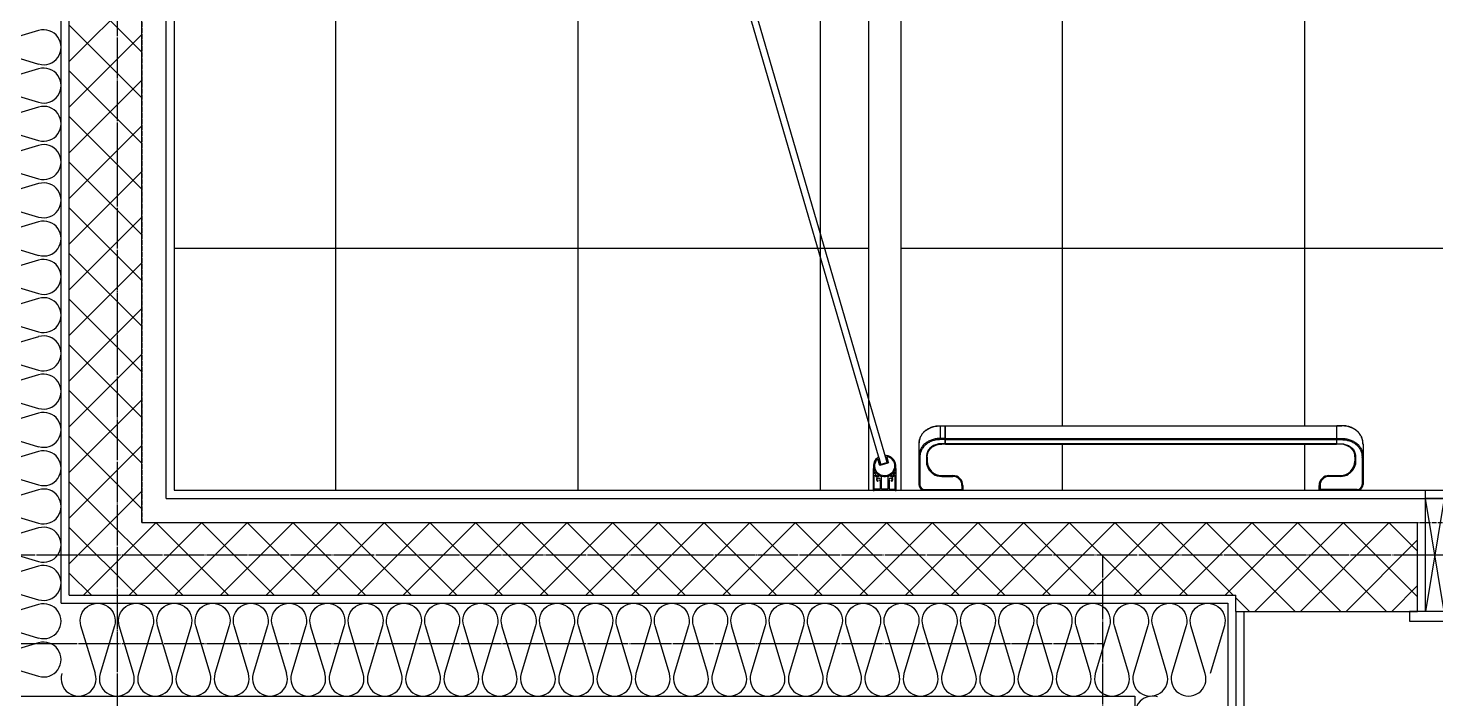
# Model space of a CAD drawing. Header units: millimetres. Extents: x 18456 to 179493, y -203649 to 469211.
# Drawn here: x 142309 to 144052, y -117264 to -116433 of the extents above; entities that cross this region are included whole.
import ezdxf

# ---------------------------------------------------------------- set-up
doc = ezdxf.new("R2010")
doc.units = ezdxf.units.MM
for name, pattern in [('X-평면도(기본형)$0$CEN', [52.5, 50, -1, 0.5, -1]), ('X-평면도(기본형)$0$CENN', [6.3, 4, -1, 0.3, -1]), ('X-평면도(기본형)$0$HID2', [7.5, 6, -1.5])]:
    doc.linetypes.add(name, pattern=pattern)
for name, color, linetype, true_color in [('X-평면도(기본형)$0$40HAT', 9, 'Continuous', 0x808080), ('X-평면도(기본형)$0$4GYP', 4, 'Continuous', 0x00ffff), ('X-평면도(기본형)$0$CEN', 1, 'X-평면도(기본형)$0$CEN', 0xff0000), ('X-평면도(기본형)$0$DOOR', 4, 'Continuous', 0x00ffff), ('X-평면도(기본형)$0$FIN', 9, 'Continuous', 0x808080), ('X-평면도(기본형)$0$FUR', 6, 'Continuous', 0xff00ff), ('X-평면도(기본형)$0$INS', 9, 'Continuous', 0x808080), ('X-평면도(기본형)$0$INSUL', 9, 'Continuous', 0x808080), ('X-평면도(기본형)$0$MC', 7, 'Continuous', 0x7f7fff), ('X-평면도(기본형)$0$TIL', 5, 'Continuous', 0x0000ff), ('X-평면도(기본형)$0$UIS', 7, 'X-평면도(기본형)$0$HID2', 0x000000), ('X-평면도(기본형)$0$W2', 3, 'Continuous', 0x00ff00)]:
    doc.layers.add(name, color=color, linetype=linetype, true_color=true_color)

# ---------------------------------------------------------------- blocks, each defined once
blk = doc.blocks.new('X-평면도(기본형)$0$wd160750')
at = {"layer": 'X-평면도(기본형)$0$DOOR', "color": 1, "true_color": 0xff0000}
for p, q in [((23, 0), (0, 140)), ((23, 140), (0, 0)), ((727, 0), (750, 140)), ((727, 140), (750, 0))]:
    blk.add_line(p, q, dxfattribs=at)
at = {"layer": 'X-평면도(기본형)$0$DOOR', "color": 6, "true_color": 0xff00ff}
blk.add_lwpolyline([(30, 150), (70, 150), (70, 840), (30, 840)], close=True, dxfattribs=at)
at = {"layer": 'X-평면도(기본형)$0$DOOR'}
for points in [[(0, 140), (0, 150), (30, 150), (30, 95), (25, 95), (25, 140)], [(0, 0), (0, 140), (23, 140), (23, 0)], [(750, 140), (750, 150), (720, 150), (720, 95), (725, 95), (725, 140)], [(750, 0), (750, 140), (727, 140), (727, 0)], [(40, 110), (30, 110), (30, 90), (25, 90), (25, 0), (30, 0), (30, 10), (40, 10)], [(710, 110), (720, 110), (720, 90), (725, 90), (725, 0), (720, 0), (720, 10), (710, 10)], [(-20, 0), (40, 0), (40, -12), (-20, -12)], [(710, 0), (770, 0), (770, -12), (710, -12)]]:
    blk.add_lwpolyline(points, close=True, dxfattribs=at)
at = {"layer": 'X-평면도(기본형)$0$DOOR', "color": 8, "true_color": 0x808080}
blk.add_lwpolyline([(30, 150), (720, 150), (720, 110), (30, 110)], close=True, dxfattribs=at)
at = {"layer": 'X-평면도(기본형)$0$DOOR', "color": 1, "linetype": 'X-평면도(기본형)$0$CENN', "true_color": 0xff0000}
blk.add_arc((30, 150), 690, 0, 86.6766, dxfattribs=at)
blk = doc.blocks.new('X-평면도(기본형)$0$A$C019C01BD')
at = {"layer": 'X-평면도(기본형)$0$FUR', "color": 4, "ltscale": 3, "true_color": 0x00ffff}
blk.add_line((483.1, 1200.3), (483.1, 0.3), dxfattribs=at)
at = {"layer": 'X-평면도(기본형)$0$FUR', "color": 5, "ltscale": 3, "true_color": 0x0000ff}
blk.add_line((523.1, 1200.3), (523.1, 0.3), dxfattribs=at)
at = {"layer": 'X-평면도(기본형)$0$FUR', "color": 8, "true_color": 0x808080}
for p, q in [((498.4, 32.7), (332.9, 600.2)), ((506.1, 34.8), (340.6, 602.3)), ((494.7, 38.6), (496.4, 32.2)), ((495, 41.2), (495, 41.2)), ((495.6, 41), (496.4, 39.6)), ((496.4, 39.6), (496.1, 39.5)), ((496.1, 39.5), (496.6, 37.6)), ((496.6, 37.6), (497.4, 35.8)), ((497.4, 35.8), (496.9, 35.6)), ((496.9, 35.6), (497.6, 33)), ((504.3, 41.8), (504.4, 43.3)), ((504.7, 41.8), (504.3, 41.8)), ((505.2, 39.9), (504.7, 41.8)), ((504.8, 43.8), (504.8, 43.8)), ((505.4, 37.9), (505.2, 39.9)), ((506, 38), (505.4, 37.9)), ((506.6, 35.5), (506, 38)), ((508, 35.3), (506.3, 41.7)), ((488.9, 26.6), (488.9, 0)), ((489.7, 27.1), (489.4, 27.1)), ((489.7, 22.1), (490.7, 23)), ((490.2, 18.6), (490.8, 18.6)), ((490.2, 1.6), (490.2, 18.6)), ((495.7, 17.9), (494.8, 17)), ((497.5, 31.6), (507.4, 34.2)), ((498.2, 32.7), (506.3, 34.8)), ((498.4, 32.7), (506.1, 34.8)), ((499, 1.6), (499, 17.5)), ((507.2, 17.5), (507.2, 1.6)), ((511.4, 17), (510.5, 17.9)), ((516, 18.6), (515.4, 18.6)), ((515.6, 23), (516.5, 22.1)), ((516, 1.6), (516, 18.6)), ((516.8, 27.1), (516.6, 27.1)), ((517.3, 0), (517.3, 26.6)), ((497.7, 1.6), (490.2, 1.6)), ((490.2, 0), (490.2, 0.3)), ((490.2, 0.3), (516, 0.3)), ((497.7, 11.3), (497.7, 1.6)), ((507.2, 1.6), (499, 1.6)), ((508.5, 11.3), (508.5, 1.6)), ((508.5, 1.6), (516, 1.6)), ((516, 0.3), (516, 0)), ((488.9, 0), (490.2, 0)), ((516, 0), (517.3, 0))]:
    blk.add_line(p, q, dxfattribs=at)
at = {"layer": 'X-평면도(기본형)$0$FUR', "color": 8, "true_color": 0x808080, "extrusion": (0, 0, -1)}
for centre, radius, start, end in [((-503.1, 30.4), 13.5, 97.1916, 52.8084), ((-503.1, 30.4), 12.2, 107.0509, 42.9491), ((-494.4, 38.5), 0.3, 42.9491, 165), ((-495.2, 40.7), 0.5, 75, 148.1694), ((-504.9, 43.3), 0.5, 1.8306, 75), ((-506.6, 41.8), 0.3, 345, 107.0509)]:
    blk.add_arc(centre, radius, start, end, dxfattribs=at)
at = {"layer": 'X-평면도(기본형)$0$FUR', "color": 8, "true_color": 0x808080}
for centre, radius, start, end in [((506.2, 35.3), 0.5, 285, 15), ((507.2, 35.1), 0.9, 285, 15), ((489.4, 26.6), 0.5, 90, 180), ((489.7, 26.6), 0.5, 15.7918, 90), ((503.1, 30.4), 15.7, 211.7785, 238.2215), ((503.1, 30.4), 13.5, 195.7918, 215.5028), ((503.1, 30.4), 14.5, 210.6245, 215.5028), ((503.1, 30.4), 17, 223.874, 236.1081), ((491.7, 22.3), 0.5, 215.5028, 35.5028), ((495, 19), 0.5, 54.4972, 234.4972), ((503.1, 30.4), 14.5, 234.4972, 239.3755), ((503.1, 30.4), 13.5, 234.4972, 252.3198), ((497.3, 32.4), 0.9, 195, 285), ((498, 33.1), 0.5, 195, 285), ((503.1, 30.4), 13.5, 287.6802, 305.5028), ((503.1, 30.4), 14.5, 300.6245, 305.5028), ((511.3, 19), 0.5, 305.5028, 125.5028), ((503.1, 30.4), 15.7, 301.7785, 328.2215), ((503.1, 30.4), 17, 303.8919, 316.126), ((514.5, 22.3), 0.5, 144.4972, 324.4972), ((503.1, 30.4), 13.5, 324.4972, 344.2082), ((503.1, 30.4), 14.5, 324.4972, 329.3755), ((516.6, 26.6), 0.5, 90, 164.2082), ((516.8, 26.6), 0.5, 0, 90), ((496, 13.6), 3, 139.9906, 223.9429), ((493.3, 15.8), 0.5, 319.9906, 56.1081), ((494.3, 12), 0.65, 223.9429, 43.9429), ((496, 13.6), 1.7, 316.0571, 223.9429), ((497.7, 12), 0.65, 136.0571, 270.6985), ((510.2, 13.6), 1.7, 316.0571, 223.9429), ((508.5, 12), 0.65, 269.3015, 43.9429), ((511.9, 12), 0.65, 136.0571, 316.0571), ((512.9, 15.8), 0.5, 123.8919, 220.0094), ((510.2, 13.6), 3, 316.0571, 40.0094)]:
    blk.add_arc(centre, radius, start, end, dxfattribs=at)
blk = doc.blocks.new('X-평면도(기본형)$0$KH-530S-1 TOP')
at = {"layer": 'X-평면도(기본형)$0$FUR', "linetype": 'Continuous'}
for p, q in [((830447.8, -150945.6), (830447.8, -150895.5)), ((830449, -150895.5), (830447.8, -150895.5)), ((830449, -150929.2), (830449, -150895.5)), ((830455, -150889.5), (830455, -150888.4)), ((830455, -150888.4), (830502.1, -150888.4)), ((830455, -150889.5), (830501, -150889.5)), ((830501, -150894.5), (830501, -150889.5)), ((830502.1, -150894.5), (830501, -150894.5)), ((830502.1, -150888.4), (830502.1, -150894.5)), ((830990.7, -150888.4), (830943.5, -150888.4)), ((830943.5, -150894.5), (830943.5, -150888.4)), ((830943.5, -150894.5), (830944.7, -150894.5)), ((830990.7, -150889.5), (830944.7, -150889.5)), ((830944.7, -150894.5), (830944.7, -150889.5)), ((830990.7, -150889.5), (830990.7, -150888.4)), ((830996.7, -150895.5), (830997.8, -150895.5)), ((830996.7, -150929.2), (830996.7, -150895.5)), ((830997.8, -150945.6), (830997.8, -150895.5)), ((830466.3, -150909.6), (830465.7, -150908.6)), ((830476, -150906.7), (830476, -150905.5)), ((830476, -150905.5), (830490, -150905.5)), ((830490, -150906.7), (830476, -150906.7)), ((830490, -150906.7), (830490, -150905.5)), ((830969.7, -150905.5), (830955.7, -150905.5)), ((830955.7, -150906.7), (830955.7, -150905.5)), ((830969.7, -150906.7), (830955.7, -150906.7)), ((830969.7, -150906.7), (830969.7, -150905.5)), ((830979.4, -150909.6), (830980, -150908.6)), ((830457, -150929.2), (830457, -150924.3)), ((830458.1, -150929.6), (830458.1, -150924.5)), ((830987.5, -150929.6), (830987.5, -150924.5)), ((830988.7, -150929.2), (830988.7, -150924.3)), ((830448.2, -150949.4), (830448.2, -150949.4)), ((830476, -150945.6), (830476, -150946.1)), ((830476, -150945.6), (830480.1, -150945.6)), ((830480.1, -150946.1), (830476, -150946.1)), ((830480.1, -150945.6), (830480.1, -150968.4)), ((830480.1, -150947.4), (830480.6, -150947.4)), ((830480.6, -150968.3), (830480.6, -150945.7)), ((830965, -150945.7), (830480.6, -150945.7)), ((830965, -150946.2), (830480.6, -150946.2)), ((830965, -150945.7), (830965, -150968.3)), ((830965.5, -150947.4), (830965, -150947.4)), ((830965.5, -150945.6), (830969.7, -150945.6)), ((830965.5, -150945.6), (830965.5, -150968.4)), ((830965.5, -150946.1), (830969.7, -150946.1)), ((830969.7, -150945.6), (830969.7, -150946.1)), ((830997.5, -150949.4), (830997.5, -150949.4)), ((830455.2, -150961.8), (830455.9, -150962.4)), ((830480.1, -150951.1), (830474, -150951.1)), ((830480.1, -150952.7), (830474, -150952.7)), ((830480.1, -150951.6), (830480.6, -150951.6)), ((830480.1, -150966.6), (830480.6, -150966.6)), ((830965, -150951.1), (830480.6, -150951.1)), ((830965, -150952.5), (830480.6, -150952.5)), ((830965.5, -150951.6), (830965, -150951.6)), ((830965.5, -150966.6), (830965, -150966.6)), ((830965.5, -150951.1), (830971.7, -150951.1)), ((830965.5, -150952.7), (830971.7, -150952.7)), ((830971.7, -150968.4), (830971.7, -150951.1)), ((830474, -150968.2), (830480.1, -150968.2)), ((830480.1, -150968.4), (830474, -150968.4)), ((830965, -150968.1), (830480.6, -150968.1)), ((830965, -150968.3), (830480.6, -150968.3)), ((830971.7, -150968.2), (830965.5, -150968.2)), ((830971.7, -150968.4), (830965.5, -150968.4))]:
    blk.add_line(p, q, dxfattribs=at)
for points in [[(830470.2, -150944.8), (830469.5, -150944.6), (830468.7, -150944.3), (830467.8, -150943.9), (830467, -150943.5), (830466.2, -150943.1), (830465.4, -150942.7), (830464.6, -150942.2), (830463.9, -150941.6), (830463.3, -150941.1), (830462.6, -150940.5), (830462, -150939.9), (830461.5, -150939.2), (830460.9, -150938.5), (830460.4, -150937.8), (830460, -150937.1), (830459.6, -150936.3), (830459.3, -150935.5), (830459, -150934.7), (830458.7, -150933.8), (830458.5, -150933), (830458.3, -150932.1), (830458.2, -150931.2), (830458.2, -150930.3), (830458.1, -150929.6)], [(830987.5, -150929.6), (830987.5, -150930.3), (830987.5, -150931.2), (830987.4, -150932.1), (830987.2, -150933), (830987, -150933.8), (830986.7, -150934.7), (830986.4, -150935.5), (830986.1, -150936.3), (830985.7, -150937.1), (830985.3, -150937.8), (830984.8, -150938.5), (830984.2, -150939.2), (830983.7, -150939.9), (830983.1, -150940.5), (830982.4, -150941.1), (830981.8, -150941.6), (830981.1, -150942.2), (830980.3, -150942.7), (830979.5, -150943.1), (830978.7, -150943.5), (830977.9, -150943.9), (830977, -150944.3), (830976.2, -150944.6), (830975.5, -150944.8)], [(830447.8, -150945.6), (830447.9, -150946.5), (830447.9, -150947.6), (830448.1, -150948.7), (830448.2, -150949.8), (830448.5, -150950.8), (830448.8, -150951.9), (830449.1, -150952.9), (830449.5, -150953.9), (830449.9, -150954.9), (830450.4, -150955.8), (830451, -150956.8), (830451.6, -150957.7), (830452.2, -150958.6), (830452.9, -150959.4), (830453.6, -150960.2), (830454.4, -150961), (830455.2, -150961.8)], [(830989.8, -150962.4), (830990.5, -150961.8), (830991.3, -150961), (830992.1, -150960.2), (830992.8, -150959.4), (830993.5, -150958.6), (830994.1, -150957.7), (830994.7, -150956.8), (830995.3, -150955.9), (830995.8, -150954.9), (830996.2, -150953.9), (830996.6, -150952.9), (830996.9, -150951.9), (830997.2, -150950.8), (830997.5, -150949.8), (830997.6, -150948.7), (830997.8, -150947.6), (830997.8, -150946.5), (830997.8, -150945.6)]]:
    blk.add_lwpolyline(points, dxfattribs=at)
for centre, radius, start, end in [((830455, -150895.5), 7.15, 90, 180), ((830455, -150895.5), 6, 90, 180), ((830490, -150894.5), 12.2, 270, 0), ((830490, -150894.5), 11, 270, 0), ((830955.7, -150894.5), 12.2, 180, 270), ((830955.7, -150894.5), 11, 180, 270), ((830990.7, -150895.5), 7.15, 0, 90), ((830990.7, -150895.5), 6, 0, 90), ((830476, -150924.5), 17.9, 90, 180), ((830476, -150924.5), 19, 90, 122.8983), ((830969.7, -150924.5), 19, 57.1017, 90), ((830969.7, -150924.5), 17.9, 0, 90), ((830470.4, -150945.6), 22.5, 179.9974, 182.9154), ((830470.1, -150945.6), 22.3, 182.919, 183.9707), ((830469.9, -150945.6), 22, 183.9685, 186.2364), ((830469.6, -150945.6), 21.8, 186.239, 187.046), ((830469.4, -150945.6), 21.5, 187.0414, 189.9541), ((830976.3, -150945.6), 21.5, 350.0464, 352.9594), ((830975.8, -150945.6), 22, 353.7647, 356.0327), ((830976.1, -150945.6), 21.8, 352.9547, 353.7621), ((830975.3, -150945.6), 22.5, 357.0855, 0.0026), ((830975.6, -150945.6), 22.3, 356.0305, 357.0819), ((830471.3, -150942.9), 24.7, 231.3106, 231.75), ((830974.4, -150942.9), 24.7, 308.25, 308.6894)]:
    blk.add_arc(centre, radius, start, end, dxfattribs=at)
for points, knots in [([(830501, -150889.5), (830501.1, -150889.5), (830501.2, -150889.4), (830501.4, -150889.2), (830501.6, -150889), (830501.7, -150888.8), (830501.9, -150888.7), (830502, -150888.6), (830502, -150888.5), (830502.1, -150888.5), (830502.1, -150888.4), (830502.1, -150888.4), (830502.1, -150888.4), (830502.1, -150888.4)], [0, 0, 0, 0, 0.273421, 0.542841, 0.803517, 1.049277, 1.270838, 1.36857, 1.454933, 1.526701, 1.580117, 1.613258, 1.626429, 1.626429, 1.626429, 1.626429]), ([(830944.7, -150889.5), (830944.6, -150889.5), (830944.5, -150889.4), (830944.3, -150889.2), (830944.1, -150889), (830944, -150888.8), (830943.8, -150888.7), (830943.7, -150888.6), (830943.7, -150888.5), (830943.6, -150888.5), (830943.6, -150888.4), (830943.6, -150888.4), (830943.6, -150888.4), (830943.5, -150888.4)], [0, 0, 0, 0, 0.273421, 0.542841, 0.803517, 1.049277, 1.270838, 1.36857, 1.454933, 1.526701, 1.580117, 1.613258, 1.626429, 1.626429, 1.626429, 1.626429]), ([(830457, -150924.3), (830457, -150922.7), (830457.4, -150919.6), (830459.1, -150915.3), (830461.9, -150911.5), (830464.4, -150909.4), (830465.7, -150908.6)], [0, 0, 0, 0, 4.601942, 9.262095, 13.951856, 18.650133, 18.650133, 18.650133, 18.650133]), ([(830988.7, -150924.3), (830988.7, -150922.7), (830988.3, -150919.6), (830986.6, -150915.3), (830983.8, -150911.5), (830981.3, -150909.4), (830980, -150908.6)], [0, 0, 0, 0, 4.601942, 9.262095, 13.951856, 18.650133, 18.650133, 18.650133, 18.650133]), ([(830449, -150929.2), (830448.9, -150929.2), (830448.6, -150929.2), (830448.4, -150929.3), (830448.2, -150929.3), (830448.1, -150929.4), (830447.9, -150929.4), (830447.8, -150929.5), (830447.8, -150929.6)], [0, 0, 0, 0, 0.440988, 0.642531, 0.822402, 0.975483, 1.098602, 1.261762, 1.261762, 1.261762, 1.261762]), ([(830455.9, -150946.6), (830454.6, -150945.6), (830452.3, -150943.3), (830449.7, -150939.1), (830448.2, -150934.5), (830447.8, -150931.2), (830447.8, -150929.6)], [0, 0, 0, 0, 4.838628, 9.636886, 14.480568, 19.431019, 19.431019, 19.431019, 19.431019]), ([(830456.7, -150945.2), (830455.5, -150944.3), (830453.3, -150942.2), (830450.8, -150938.3), (830449.3, -150933.9), (830449, -150930.8), (830449, -150929.2)], [0, 0, 0, 0, 4.573855, 9.111983, 13.696208, 18.384347, 18.384347, 18.384347, 18.384347]), ([(830458.1, -150924.5), (830458.1, -150924.5), (830458.1, -150924.4), (830457.9, -150924.4), (830457.8, -150924.4), (830457.6, -150924.3), (830457.4, -150924.3), (830457.1, -150924.3), (830457, -150924.3)], [0, 0, 0, 0, 0.136541, 0.252864, 0.401806, 0.579319, 0.779705, 1.220335, 1.220335, 1.220335, 1.220335]), ([(830469.9, -150945.2), (830468.1, -150944.7), (830465.4, -150943.6), (830462.4, -150941.4), (830460.5, -150939.4), (830458.9, -150937.2), (830457.8, -150934.7), (830457.1, -150932), (830457, -150930.1), (830457, -150929.2)], [0, 0, 0, 0, 5.697319, 8.478851, 11.221022, 13.942253, 16.664795, 19.408929, 22.189651, 22.189651, 22.189651, 22.189651]), ([(830458.1, -150929.4), (830458, -150929.4), (830457.9, -150929.3), (830457.5, -150929.2), (830457.2, -150929.2), (830457, -150929.2)], [0, 0, 0, 0, 0.191673, 0.458247, 1.137682, 1.137682, 1.137682, 1.137682]), ([(830458.1, -150929.6), (830458.1, -150929.5), (830458.1, -150929.5), (830458.1, -150929.5), (830458.1, -150929.4)], [0, 0, 0, 0, 0.0283776, 0.1267171, 0.1267171, 0.1267171, 0.1267171]), ([(830975.8, -150945.2), (830977.6, -150944.7), (830980.3, -150943.6), (830983.3, -150941.4), (830985.2, -150939.4), (830986.8, -150937.2), (830987.9, -150934.7), (830988.6, -150932), (830988.7, -150930.1), (830988.7, -150929.2)], [0, 0, 0, 0, 5.697319, 8.478851, 11.221022, 13.942253, 16.664795, 19.408929, 22.189651, 22.189651, 22.189651, 22.189651]), ([(830987.5, -150924.5), (830987.5, -150924.5), (830987.6, -150924.4), (830987.8, -150924.4), (830987.9, -150924.4), (830988.1, -150924.3), (830988.3, -150924.3), (830988.6, -150924.3), (830988.7, -150924.3)], [0, 0, 0, 0, 0.136541, 0.252864, 0.401806, 0.579319, 0.779705, 1.220335, 1.220335, 1.220335, 1.220335]), ([(830987.5, -150929.6), (830987.5, -150929.5), (830987.6, -150929.5), (830987.6, -150929.5), (830987.6, -150929.4)], [0, 0, 0, 0, 0.0283776, 0.1267171, 0.1267171, 0.1267171, 0.1267171]), ([(830987.6, -150929.4), (830987.7, -150929.4), (830987.8, -150929.3), (830988.2, -150929.2), (830988.5, -150929.2), (830988.7, -150929.2)], [0, 0, 0, 0, 0.191673, 0.458247, 1.137682, 1.137682, 1.137682, 1.137682]), ([(830989, -150945.2), (830990.2, -150944.3), (830992.4, -150942.2), (830994.9, -150938.3), (830996.4, -150933.9), (830996.7, -150930.8), (830996.7, -150929.2)], [0, 0, 0, 0, 4.573855, 9.111983, 13.696208, 18.384347, 18.384347, 18.384347, 18.384347]), ([(830989.8, -150946.6), (830991.1, -150945.6), (830993.4, -150943.3), (830996, -150939.1), (830997.5, -150934.5), (830997.8, -150931.2), (830997.8, -150929.6)], [0, 0, 0, 0, 4.838628, 9.636886, 14.480568, 19.431019, 19.431019, 19.431019, 19.431019]), ([(830996.7, -150929.2), (830996.8, -150929.2), (830997.1, -150929.2), (830997.3, -150929.3), (830997.5, -150929.3), (830997.6, -150929.4), (830997.8, -150929.4), (830997.8, -150929.5), (830997.8, -150929.6)], [0, 0, 0, 0, 0.440988, 0.642531, 0.822402, 0.975483, 1.098602, 1.261762, 1.261762, 1.261762, 1.261762]), ([(830448.2, -150949.4), (830448.4, -150950.7), (830449.1, -150953.1), (830450.7, -150956.5), (830453, -150959.6), (830454.9, -150961.4), (830455.9, -150962.2)], [0, 0, 0, 0, 3.782075, 7.546649, 11.332033, 15.175038, 15.175038, 15.175038, 15.175038]), ([(830456.7, -150945.2), (830456.5, -150945.3), (830456.3, -150945.6), (830456.1, -150945.9), (830455.9, -150946.2), (830455.9, -150946.5), (830455.9, -150946.6)], [0, 0, 0, 0, 0.43664, 0.881561, 1.278008, 1.58144, 1.58144, 1.58144, 1.58144]), ([(830474, -150952.7), (830472.3, -150952.7), (830469, -150952.4), (830464.2, -150951.2), (830459.8, -150949.3), (830457.1, -150947.6), (830455.9, -150946.6)], [0, 0, 0, 0, 4.999589, 9.943207, 14.781928, 19.479328, 19.479328, 19.479328, 19.479328]), ([(830474, -150951.1), (830472.4, -150951.1), (830469.2, -150950.8), (830464.6, -150949.7), (830460.4, -150947.9), (830457.8, -150946.2), (830456.7, -150945.2)], [0, 0, 0, 0, 4.77972, 9.505934, 14.131864, 18.622684, 18.622684, 18.622684, 18.622684]), ([(830470.2, -150944.8), (830470.2, -150944.8), (830470.2, -150944.8), (830470.1, -150944.8), (830470.1, -150944.9), (830470, -150945.1), (830469.9, -150945.2), (830469.9, -150945.2)], [0, 0, 0, 0, 0.0624954, 0.1133584, 0.1790971, 0.3537054, 0.5781731, 0.5781731, 0.5781731, 0.5781731]), ([(830476, -150946.1), (830475.5, -150946.1), (830473.4, -150946), (830471.4, -150945.7), (830469.9, -150945.2)], [0, 0, 0, 0, 1.54704, 6.149964, 6.149964, 6.149964, 6.149964]), ([(830470.2, -150944.8), (830470.7, -150944.9), (830472.6, -150945.4), (830474.5, -150945.6), (830476, -150945.6)], [0, 0, 0, 0, 1.449088, 5.835684, 5.835684, 5.835684, 5.835684]), ([(830975.5, -150944.8), (830975, -150944.9), (830973.1, -150945.4), (830971.2, -150945.6), (830969.7, -150945.6)], [0, 0, 0, 0, 1.449088, 5.835684, 5.835684, 5.835684, 5.835684]), ([(830969.7, -150946.1), (830970.2, -150946.1), (830972.3, -150946), (830974.3, -150945.7), (830975.8, -150945.2)], [0, 0, 0, 0, 1.54704, 6.149964, 6.149964, 6.149964, 6.149964]), ([(830971.7, -150951.1), (830973.3, -150951.1), (830976.5, -150950.8), (830981.1, -150949.7), (830985.3, -150947.9), (830987.9, -150946.2), (830989, -150945.2)], [0, 0, 0, 0, 4.77972, 9.505934, 14.131864, 18.622684, 18.622684, 18.622684, 18.622684]), ([(830971.7, -150952.7), (830973.4, -150952.7), (830976.7, -150952.4), (830981.5, -150951.2), (830985.9, -150949.3), (830988.6, -150947.6), (830989.8, -150946.6)], [0, 0, 0, 0, 4.999589, 9.943207, 14.781928, 19.479328, 19.479328, 19.479328, 19.479328]), ([(830975.5, -150944.8), (830975.5, -150944.8), (830975.5, -150944.8), (830975.6, -150944.8), (830975.6, -150944.9), (830975.7, -150945.1), (830975.8, -150945.2), (830975.8, -150945.2)], [0, 0, 0, 0, 0.0624955, 0.1133584, 0.1790972, 0.3537054, 0.578173, 0.578173, 0.578173, 0.578173]), ([(830989, -150945.2), (830989.2, -150945.3), (830989.4, -150945.6), (830989.6, -150945.9), (830989.8, -150946.2), (830989.8, -150946.5), (830989.8, -150946.6)], [0, 0, 0, 0, 0.43664, 0.881561, 1.278008, 1.58144, 1.58144, 1.58144, 1.58144]), ([(830997.5, -150949.4), (830997.3, -150950.7), (830996.6, -150953.1), (830995, -150956.5), (830992.7, -150959.6), (830990.8, -150961.4), (830989.8, -150962.2)], [0, 0, 0, 0, 3.782076, 7.546651, 11.332035, 15.175041, 15.175041, 15.175041, 15.175041]), ([(830455.9, -150962.4), (830455.9, -150962.4), (830455.9, -150962.3), (830455.9, -150962.2), (830455.9, -150962.2)], [0, 0, 0, 0, 0.0503004, 0.2288824, 0.2288824, 0.2288824, 0.2288824]), ([(830455.9, -150962.4), (830457.2, -150963.3), (830459.8, -150965.1), (830464.3, -150967), (830469, -150968.2), (830472.3, -150968.4), (830474, -150968.4)], [0, 0, 0, 0, 4.692054, 9.512763, 14.429729, 19.39831, 19.39831, 19.39831, 19.39831]), ([(830456, -150962.3), (830457.2, -150963.2), (830459.9, -150965), (830464.3, -150966.8), (830469.1, -150968), (830472.4, -150968.2), (830474, -150968.2)], [0, 0, 0, 0, 4.655129, 9.447671, 14.342112, 19.290856, 19.290856, 19.290856, 19.290856]), ([(830989.7, -150962.3), (830988.5, -150963.2), (830985.8, -150965), (830981.4, -150966.8), (830976.6, -150968), (830973.3, -150968.2), (830971.7, -150968.2)], [0, 0, 0, 0, 4.655129, 9.447671, 14.342112, 19.290856, 19.290856, 19.290856, 19.290856]), ([(830989.8, -150962.4), (830988.5, -150963.3), (830985.9, -150965.1), (830981.4, -150967), (830976.7, -150968.2), (830973.4, -150968.4), (830971.7, -150968.4)], [0, 0, 0, 0, 4.692054, 9.512763, 14.429729, 19.39831, 19.39831, 19.39831, 19.39831]), ([(830989.8, -150962.4), (830989.8, -150962.4), (830989.8, -150962.3), (830989.8, -150962.2), (830989.8, -150962.2)], [0, 0, 0, 0, 0.0503003, 0.2288822, 0.2288822, 0.2288822, 0.2288822])]:
    blk.add_open_spline(points, degree=3, knots=knots, dxfattribs=at)
blk = doc.blocks.new('X-평면도(기본형)$0$ba15001400')
at = {"layer": 'X-평면도(기본형)$0$MC'}
blk.add_lwpolyline([(1400, 0), (1400, 300), (2300, 300), (2300, 1500), (1400, 1500), (0, 1500), (0, 0)], close=True, dxfattribs=at)
at = {"layer": 'X-평면도(기본형)$0$TIL'}
for p, q in [((900, 1442.7), (900, 1500)), ((1200, 1442.7), (1200, 1500)), ((1500, 300), (1500, 1500)), ((1800, 414.3), (1800, 1500)), ((2100, 400), (2100, 1500)), ((900, 555), (900, 1420.1)), ((1200, 555), (1200, 1420.1)), ((1400, 1200), (0, 1200)), ((2300, 1200), (1440, 1200))]:
    blk.add_line(p, q, dxfattribs=at)
at = {"layer": 'X-평면도(기본형)$0$FUR'}
blk.add_blockref('X-평면도(기본형)$0$KH-530S-1 TOP', (-829620.3, 152388.4), dxfattribs=at)
at = {"layer": 'X-평면도(기본형)$0$FUR', "linetype": 'ByBlock', "rotation": 180}
blk.add_blockref('X-평면도(기본형)$0$A$C019C01BD', (1923.1, 1500.3), dxfattribs=at)
blk = doc.blocks.new('U112 (X-평면도(기본형)$0$ins-l)')
at = {"layer": 'X-평면도(기본형)$0$INSUL', "color": 8, "true_color": 0x808080}
for p, q in [((36.9, 24.2), (21.4, 75.8)), ((57.5, 75.8), (42, 24.2)), ((78.1, 24.2), (62.6, 75.8)), ((98.7, 75.8), (83.2, 24.2)), ((119.3, 24.2), (103.8, 75.8)), ((139.9, 75.8), (124.5, 24.2)), ((160.5, 24.2), (145.1, 75.8)), ((181.1, 75.8), (165.7, 24.2)), ((201.7, 24.2), (186.3, 75.8)), ((222.3, 75.8), (206.9, 24.2)), ((243, 24.2), (227.5, 75.8)), ((263.6, 75.8), (248.1, 24.2)), ((284.2, 24.2), (268.7, 75.8)), ((304.8, 75.8), (289.3, 24.2)), ((325.4, 24.2), (309.9, 75.8)), ((346, 75.8), (330.6, 24.2)), ((366.6, 24.2), (351.2, 75.8)), ((387.2, 75.8), (371.8, 24.2)), ((407.8, 24.2), (392.4, 75.8)), ((428.4, 75.8), (413, 24.2)), ((449.1, 24.2), (433.6, 75.8)), ((469.7, 75.8), (454.2, 24.2)), ((490.3, 24.2), (474.8, 75.8)), ((510.9, 75.8), (495.4, 24.2)), ((531.5, 24.2), (516, 75.8)), ((552.1, 75.8), (536.6, 24.2)), ((572.7, 24.2), (557.3, 75.8)), ((593.3, 75.8), (577.9, 24.2)), ((613.9, 24.2), (598.5, 75.8)), ((634.5, 75.8), (619.1, 24.2)), ((655.2, 24.2), (639.7, 75.8)), ((675.8, 75.8), (660.3, 24.2)), ((696.4, 24.2), (680.9, 75.8)), ((717, 75.8), (701.5, 24.2))]:
    blk.add_line(p, q, dxfattribs=at)
at = {"layer": 'X-평면도(기본형)$0$INSUL', "color": 8, "true_color": 0x808080, "extrusion": (0, 0, -1)}
for centre in [(-39.4, 81.2), (-80.7, 81.2), (-121.9, 81.2), (-163.1, 81.2), (-204.3, 81.2), (-245.5, 81.2), (-286.8, 81.2), (-328, 81.2), (-369.2, 81.2), (-410.4, 81.2), (-451.6, 81.2), (-492.9, 81.2), (-534.1, 81.2), (-575.3, 81.2), (-616.5, 81.2), (-657.7, 81.2), (-699, 81.2)]:
    blk.add_arc(centre, 18.8, 343.3008, 196.6992, dxfattribs=at)
blk = doc.blocks.new('U118 (X-평면도(기본형)$0$ins-l)')
at = {"layer": 'X-평면도(기본형)$0$INSUL', "color": 8, "true_color": 0x808080}
for p, q in [((36.9, 24.2), (21.4, 75.8)), ((57.5, 75.8), (42, 24.2)), ((78.1, 24.2), (62.6, 75.8)), ((98.7, 75.8), (83.2, 24.2)), ((119.3, 24.2), (103.8, 75.8)), ((139.9, 75.8), (124.5, 24.2)), ((160.5, 24.2), (145.1, 75.8)), ((181.1, 75.8), (165.7, 24.2)), ((201.7, 24.2), (186.3, 75.8)), ((222.3, 75.8), (206.9, 24.2)), ((243, 24.2), (227.5, 75.8)), ((263.6, 75.8), (248.1, 24.2)), ((284.2, 24.2), (268.7, 75.8)), ((304.8, 75.8), (289.3, 24.2)), ((325.4, 24.2), (309.9, 75.8)), ((346, 75.8), (330.6, 24.2)), ((366.6, 24.2), (351.2, 75.8)), ((387.2, 75.8), (371.8, 24.2)), ((407.8, 24.2), (392.4, 75.8)), ((428.4, 75.8), (413, 24.2)), ((449.1, 24.2), (433.6, 75.8)), ((469.7, 75.8), (454.2, 24.2)), ((490.3, 24.2), (474.8, 75.8)), ((510.9, 75.8), (495.4, 24.2)), ((531.5, 24.2), (516, 75.8)), ((552.1, 75.8), (536.6, 24.2)), ((572.7, 24.2), (557.3, 75.8)), ((593.3, 75.8), (577.9, 24.2)), ((613.9, 24.2), (598.5, 75.8)), ((634.5, 75.8), (619.1, 24.2)), ((655.2, 24.2), (639.7, 75.8)), ((675.8, 75.8), (660.3, 24.2)), ((696.4, 24.2), (680.9, 75.8)), ((717, 75.8), (701.5, 24.2)), ((737.6, 24.2), (722.1, 75.8)), ((758.2, 75.8), (742.7, 24.2)), ((778.8, 24.2), (763.4, 75.8)), ((799.4, 75.8), (784, 24.2)), ((820, 24.2), (804.6, 75.8)), ((840.6, 75.8), (825.2, 24.2)), ((861.3, 24.2), (845.8, 75.8)), ((881.9, 75.8), (866.4, 24.2)), ((902.5, 24.2), (887, 75.8)), ((923.1, 75.8), (907.6, 24.2)), ((943.7, 24.2), (928.2, 75.8)), ((964.3, 75.8), (948.8, 24.2)), ((984.9, 24.2), (969.5, 75.8)), ((1005.5, 75.8), (990.1, 24.2)), ((1026.1, 24.2), (1010.7, 75.8)), ((1046.7, 75.8), (1031.3, 24.2)), ((1067.4, 24.2), (1051.9, 75.8)), ((1088, 75.8), (1072.5, 24.2)), ((1108.6, 24.2), (1093.1, 75.8)), ((1129.2, 75.8), (1113.7, 24.2)), ((1149.8, 24.2), (1134.3, 75.8)), ((1170.4, 75.8), (1154.9, 24.2)), ((1191, 24.2), (1175.6, 75.8)), ((1211.6, 75.8), (1196.2, 24.2)), ((1232.2, 24.2), (1216.8, 75.8)), ((1252.8, 75.8), (1237.4, 24.2))]:
    blk.add_line(p, q, dxfattribs=at)
at = {"layer": 'X-평면도(기본형)$0$INSUL', "color": 8, "true_color": 0x808080, "extrusion": (0, 0, -1)}
for centre in [(-39.4, 81.2), (-80.7, 81.2), (-121.9, 81.2), (-163.1, 81.2), (-204.3, 81.2), (-245.5, 81.2), (-286.8, 81.2), (-328, 81.2), (-369.2, 81.2), (-410.4, 81.2), (-451.6, 81.2), (-492.9, 81.2), (-534.1, 81.2), (-575.3, 81.2), (-616.5, 81.2), (-657.7, 81.2), (-699, 81.2), (-740.2, 81.2), (-781.4, 81.2), (-822.6, 81.2), (-863.8, 81.2), (-905.1, 81.2), (-946.3, 81.2), (-987.5, 81.2), (-1028.7, 81.2), (-1069.9, 81.2), (-1111.1, 81.2), (-1152.4, 81.2), (-1193.6, 81.2), (-1234.8, 81.2)]:
    blk.add_arc(centre, 18.8, 343.3008, 196.6992, dxfattribs=at)
at = {"layer": 'X-평면도(기본형)$0$INSUL', "color": 8, "true_color": 0x808080}
for centre in [(18.8, 18.8), (60, 18.8), (101.3, 18.8), (142.5, 18.8), (183.7, 18.8), (224.9, 18.8), (266.1, 18.8), (307.4, 18.8), (348.6, 18.8), (389.8, 18.8), (431, 18.8), (472.2, 18.8), (513.5, 18.8), (554.7, 18.8), (595.9, 18.8), (637.1, 18.8), (678.3, 18.8), (719.6, 18.8), (760.8, 18.8), (802, 18.8), (843.2, 18.8), (884.4, 18.8), (925.7, 18.8), (966.9, 18.8), (1008.1, 18.8), (1049.3, 18.8), (1090.5, 18.8), (1131.8, 18.8), (1173, 18.8), (1214.2, 18.8)]:
    blk.add_arc(centre, 18.8, 163.3008, 16.6992, dxfattribs=at)
blk = doc.blocks.new('U46 (X-평면도(기본형)$0$ins-l)')
at = {"layer": 'X-평면도(기본형)$0$INSUL', "color": 8, "true_color": 0x808080}
for p, q in [((36.9, 24.2), (21.4, 75.8)), ((57.5, 75.8), (42, 24.2)), ((78.1, 24.2), (62.6, 75.8)), ((98.7, 75.8), (83.2, 24.2)), ((119.3, 24.2), (103.8, 75.8)), ((139.9, 75.8), (124.5, 24.2)), ((160.5, 24.2), (145.1, 75.8)), ((181.1, 75.8), (165.7, 24.2)), ((201.7, 24.2), (186.3, 75.8)), ((222.3, 75.8), (206.9, 24.2)), ((243, 24.2), (227.5, 75.8)), ((263.6, 75.8), (248.1, 24.2)), ((284.2, 24.2), (268.7, 75.8)), ((304.8, 75.8), (289.3, 24.2)), ((325.4, 24.2), (309.9, 75.8)), ((346, 75.8), (330.6, 24.2)), ((366.6, 24.2), (351.2, 75.8)), ((387.2, 75.8), (371.8, 24.2)), ((407.8, 24.2), (392.4, 75.8)), ((428.4, 75.8), (413, 24.2)), ((449.1, 24.2), (433.6, 75.8)), ((469.7, 75.8), (454.2, 24.2)), ((490.3, 24.2), (474.8, 75.8)), ((510.9, 75.8), (495.4, 24.2)), ((531.5, 24.2), (516, 75.8)), ((552.1, 75.8), (536.6, 24.2)), ((572.7, 24.2), (557.3, 75.8)), ((593.3, 75.8), (577.9, 24.2)), ((613.9, 24.2), (598.5, 75.8)), ((634.5, 75.8), (619.1, 24.2)), ((655.2, 24.2), (639.7, 75.8)), ((675.8, 75.8), (660.3, 24.2)), ((696.4, 24.2), (680.9, 75.8)), ((717, 75.8), (701.5, 24.2)), ((737.6, 24.2), (722.1, 75.8)), ((758.2, 75.8), (742.7, 24.2)), ((778.8, 24.2), (763.4, 75.8)), ((799.4, 75.8), (784, 24.2))]:
    blk.add_line(p, q, dxfattribs=at)
at = {"layer": 'X-평면도(기본형)$0$INSUL', "color": 8, "true_color": 0x808080, "extrusion": (0, 0, -1)}
for centre in [(-39.4, 81.2), (-80.7, 81.2), (-121.9, 81.2), (-163.1, 81.2), (-204.3, 81.2), (-245.5, 81.2), (-286.8, 81.2), (-328, 81.2), (-369.2, 81.2), (-410.4, 81.2), (-451.6, 81.2), (-492.9, 81.2), (-534.1, 81.2), (-575.3, 81.2), (-616.5, 81.2), (-657.7, 81.2), (-699, 81.2), (-740.2, 81.2), (-781.4, 81.2)]:
    blk.add_arc(centre, 18.8, 343.3008, 196.6992, dxfattribs=at)
at = {"layer": 'X-평면도(기본형)$0$INSUL', "color": 8, "true_color": 0x808080}
for centre in [(18.8, 18.8), (60, 18.8), (101.3, 18.8), (142.5, 18.8), (183.7, 18.8), (224.9, 18.8), (266.1, 18.8), (307.4, 18.8), (348.6, 18.8), (389.8, 18.8), (431, 18.8), (472.2, 18.8), (513.5, 18.8), (554.7, 18.8), (595.9, 18.8), (637.1, 18.8), (678.3, 18.8), (719.6, 18.8), (760.8, 18.8)]:
    blk.add_arc(centre, 18.8, 163.3008, 16.6992, dxfattribs=at)

msp = doc.modelspace()

# ---------------------------------------------------------------- hatches: boundary and pattern name
at = {"layer": 'X-평면도(기본형)$0$40HAT'}
h = msp.add_hatch(dxfattribs=at)
h.set_pattern_fill('H3', color=256, scale=40, style=0, pattern_type=2)
h.set_pattern_definition([(315, (-516301.965, -267489.793), (28.2842712, 28.2842712), []), (45, (-516301.965, -267489.793), (-28.2842712, 28.2842712), [])])
h.paths.add_polyline_path([(143804.6, -117155.5), (144029.6, -117155.5), (144029.6, -117045.5), (142449.6, -117045.5), (142449.6, -115765.5), (143349.6, -115765.5), (143349.6, -115465.5), (143259.6, -115465.5), (143259.6, -115675.5), (142359.6, -115675.5), (142359.6, -117135.5), (143804.6, -117135.5)], flags=0)

# ---------------------------------------------------------------- linework, layer by layer
at = {"layer": 'X-평면도(기본형)$0$4GYP'}
for p, q in [((143804.6, -117155.5), (143804.6, -118195.5)), ((143814.6, -117155.5), (143814.6, -118185.5))]:
    msp.add_line(p, q, dxfattribs=at)
at = {"layer": 'X-평면도(기본형)$0$CEN'}
for p, q in [((142419.6, -117335.5), (142419.6, -115115.5)), ((141584.6, -117085.5), (145049.6, -117085.5)), ((143639.6, -120630.5), (143639.6, -117085.5)), ((141584.6, -117195.5), (143639.6, -117195.5))]:
    msp.add_line(p, q, dxfattribs=at)
at = {"layer": 'X-평면도(기본형)$0$FIN'}
for q in [(142479.6, -115795.5), (144039.6, -117015.5)]:
    msp.add_line((142479.6, -117015.5), q, dxfattribs=at)
at = {"layer": 'X-평면도(기본형)$0$INS'}
for p, q in [((142349.6, -117145.5), (142349.6, -115235.5)), ((142349.6, -117145.5), (143794.6, -117145.5)), ((143794.6, -117145.5), (143794.6, -118205.5)), ((142234.6, -117260.5), (143679.6, -117260.5)), ((143679.6, -117260.5), (143679.6, -118320.5))]:
    msp.add_line(p, q, dxfattribs=at)
at = {"layer": 'X-평면도(기본형)$0$UIS'}
msp.add_lwpolyline([(142644.6, -110395.5), (142644.6, -110735.5), (139304.6, -110735.5), (139304.6, -111820.5), (141164.6, -111820.5), (141164.6, -113805.5), (142469.6, -113805.5), (142469.6, -114910.5), (142674.6, -114910.5), (142674.6, -115765.5), (142449.6, -115765.5), (142449.6, -117045.5), (144124.6, -117045.5), (144124.6, -117875.5), (148254.6, -117875.5), (148254.6, -115915.5), (147204.6, -115915.5), (147204.6, -115465.5)], dxfattribs=at)
at = {"layer": 'X-평면도(기본형)$0$W2'}
for p, q in [((142359.6, -117135.5), (142359.6, -115675.5)), ((142449.6, -117045.5), (142449.6, -115765.5)), ((142449.6, -117045.5), (144029.6, -117045.5)), ((144029.6, -117155.5), (144029.6, -117045.5)), ((142359.6, -117135.5), (143804.6, -117135.5)), ((143804.6, -117155.5), (143804.6, -117135.5)), ((143804.6, -117155.5), (144029.6, -117155.5))]:
    msp.add_line(p, q, dxfattribs=at)

# ---------------------------------------------------------------- block references
at = {"rotation": 180}
msp.add_blockref('X-평면도(기본형)$0$ba15001400', (144789.6, -115505.5), dxfattribs=at)
at = {"layer": 'X-평면도(기본형)$0$DOOR', "xscale": -1, "rotation": 1.195299859091392e-08}
msp.add_blockref('X-평면도(기본형)$0$wd160750', (144789.6, -117155.5), dxfattribs=at)
at = {"layer": 'X-평면도(기본형)$0$INSUL', "yscale": 1.15, "rotation": 270}
for name, p, xscale, zscale in [('U112 (X-평면도(기본형)$0$ins-l)', (142234.6, -117260.5), -1.15, 1.149999999999999), ('U46 (X-평면도(기본형)$0$ins-l)', (143679.6, -117260.5), 1.15, 1.15)]:
    msp.add_blockref(name, p, dxfattribs=dict(at, xscale=xscale, zscale=zscale))
at = {"layer": 'X-평면도(기본형)$0$INSUL', "xscale": 1.15, "yscale": 1.15, "zscale": 1.15}
msp.add_blockref('U118 (X-평면도(기본형)$0$ins-l)', (142349.6, -117260.5), dxfattribs=at)

doc.saveas('drawing.dxf')
